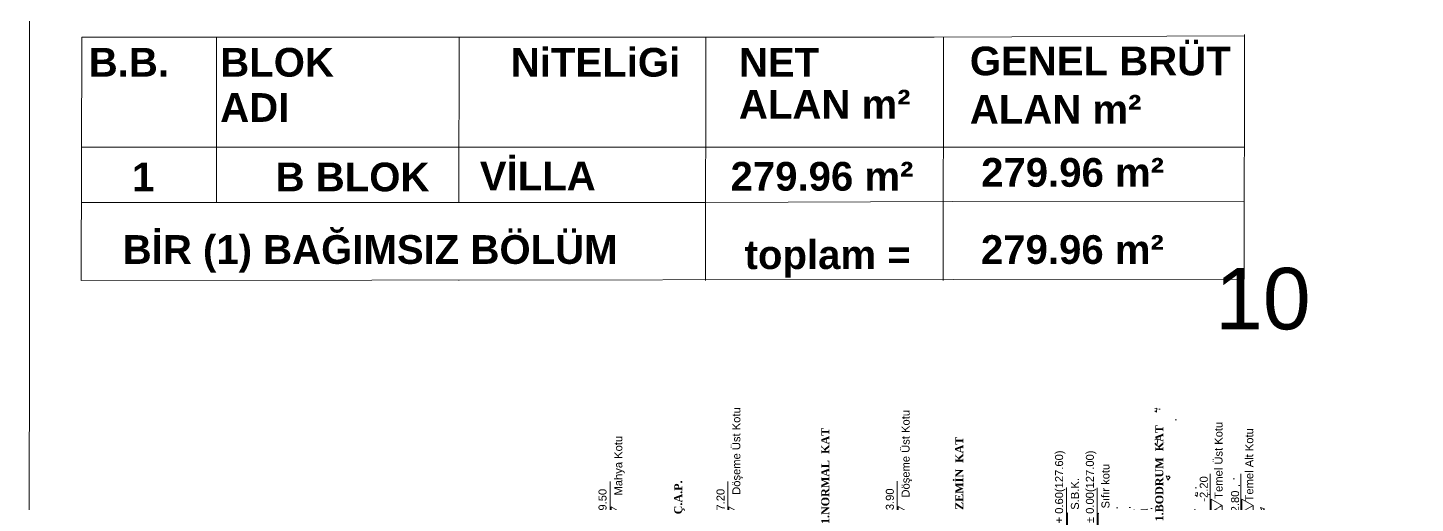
# Model space of a CAD drawing. Header units: millimetres. Extents: x 14753 to 45183, y 5640 to 19518.
# Drawn here: x 15744 to 16420, y 6793 to 7024 of the extents above; entities that cross this region are included whole.
import ezdxf

# ---------------------------------------------------------------- set-up
doc = ezdxf.new("R2010")
doc.units = ezdxf.units.MM
for name, color, linetype, lineweight in [('CERCEVE', 66, 'Continuous', 0), ('k ic olcu', 254, 'Continuous', 18), ('k tarama', 252, 'Continuous', 9), ('PARSEL_NO', 1, 'Continuous', 0), ('YAZI', 1, 'Continuous', 0)]:
    doc.layers.add(name, color=color, linetype=linetype, lineweight=lineweight)
doc.layers.add('YAzı', color=7, linetype='Continuous')
doc.styles.add('PAFTA', font='arialbd.ttf')
doc.styles.get("Standard").update_dxf_attribs({"font": 'arial.ttf'})

# ---------------------------------------------------------------- blocks, each defined once
blk = doc.blocks.new('kot1')
for p, q in [((578801, 90015.5), (578761, 90015.5)), ((578788.5, 90039.1), (578863, 90039.1))]:
    blk.add_line(p, q)
blk.add_lwpolyline([(578813.5, 90037.1), (578788.5, 90037.1), (578801, 90015.5)], close=True)
blk = doc.blocks.new('KOT11')
at = {"layer": 'YAZI'}
for p in [(-188397.4, 4462717.3), (-188397.5, 4462487.4), (-188396.8, 4462157.4), (-188408.9, 4461827.4), (-188409.5, 4461767.4), (-188382.3, 4461547.4), (-188382.3, 4461487.4)]:
    blk.add_blockref('kot1', p, dxfattribs=at)
for s, p in [('+ 9.50', (390390.1, 4552763.2, 574.2)), ('Mahya Kotu', (390438.3, 4552732.5, 574.2)), ('+ 7.20', (390390.2, 4552533.2, 574.2)), ('Döşeme Üst Kotu', (390439.6, 4552502.4, 574.2)), ('+ 3.90', (390390.9, 4552203.2, 574.2)), ('Döşeme Üst Kotu', (390434.3, 4552172.4, 574.2)), ('+ 0.60(127.60)', (390383.8, 4551873.2, 574.2)), ('S.B.K.', (390410.5, 4551842.4, 574.2)), ('± 0.00(127.00)', (390384.5, 4551813.2, 574.2)), ('Sıfır kotu', (390413, 4551782.8, 574.2)), ('-2.20', (390426.2, 4551591.2, 574.2)), ('Temel Üst Kotu', (390431.9, 4551562.4, 574.2)), ('-2.80', (390398.2, 4551530.2, 459.4)), ('Temel Alt Kotu', (390426.7, 4551502.5, 459.4))]:
    blk.add_text(s, height=15.6, dxfattribs=at).set_placement(p)
at = {"layer": 'YAZI', "char_height": 15.6, "width": 230.85, "attachment_point": 2}
for s, insert in [('{\\fTimes New Roman|b1|i0|c162|p18;Ç.A.P.}', (390434.6, 4552631.3, 0)), ('{\\fTimes New Roman|b1|i0|c162|p18;1.NORMAL  KAT}', (390476.4, 4552344.6, 0)), ('{\\fTimes New Roman|b1|i0|c162|p18;ZEMİN  KAT}', (390481.6, 4552083.5, 0)), ('{\\fTimes New Roman|b1|i0|c162|p18;1.BODRUM  KAT}', (390481.6, 4551693.4, 0))]:
    blk.add_mtext(s, dxfattribs=dict(at, insert=insert))
blk = doc.blocks.new('a blok a-a kesit')
at = {"layer": 'k tarama'}
h = blk.add_hatch(dxfattribs=at)
h.set_pattern_fill('AR-CONC', color=256, scale=0.5)
h.paths.add_polyline_path([(390418, 4551782.1), (390268, 4551782.1), (390268, 4551590.9), (390343, 4551590.9), (390343, 4551474.9), (389283, 4551474.9), (389283, 4551590.9), (389358, 4551590.9), (389358, 4551736.9), (389183, 4551736.9), (389183, 4551374.9), (390418, 4551374.9)])
h.paths.add_polyline_path([(388999.1, 4551662.7), (389238.9, 4551662.7), (389238.9, 4551704.4), (388999.1, 4551704.4)])
h.paths.add_polyline_path([(389160.4, 4551525.8), (389230.3, 4551525.8), (389230.3, 4551555.6), (389160.4, 4551555.6)])
h.paths.add_polyline_path([(389009.1, 4551497), (389201.6, 4551497), (389201.6, 4551527.5), (389009.1, 4551527.5)])
h.paths.add_polyline_path([(389160.4, 4551585.8), (389230.3, 4551585.8), (389230.3, 4551615.6), (389160.4, 4551615.6)])
h.paths.add_polyline_path([(389013.9, 4551555.9), (389211.7, 4551555.9), (389211.7, 4551592.6), (389013.9, 4551592.6)])
h.paths.add_polyline_path([(390377.4, 4551652.7), (390617.2, 4551652.7), (390617.2, 4551694.4), (390377.4, 4551694.4)])
h.paths.add_polyline_path([(390406.2, 4551525.8), (390476.1, 4551525.8), (390476.1, 4551555.6), (390406.2, 4551555.6)])
h.paths.add_polyline_path([(390406.2, 4551585.8), (390476.1, 4551585.8), (390476.1, 4551615.6), (390406.2, 4551615.6)])
at = {"layer": 'k ic olcu'}
blk.add_blockref('KOT11', (0, 0), dxfattribs=at)
blk = doc.blocks.new('vaziyet1')
at = {"layer": 'k ic olcu', "rotation": 90}
blk.add_blockref('a blok a-a kesit', (4910148, 4151058), dxfattribs=at)
at = {"layer": 'PARSEL_NO'}
blk.add_text('10', height=120, dxfattribs=at).set_placement((358571, 4541820.4))

msp = doc.modelspace()

# ---------------------------------------------------------------- linework, layer by layer
at = {"layer": 'CERCEVE', "linetype": 'Continuous'}
for p, q in [((15770.2, 7019.93), (15770, 6901.22)), ((15770.2, 7019.93), (15848.38, 7019.93)), ((15835.96, 7019.93), (15835.83, 6939.22)), ((15848.38, 7019.93), (16185.64, 7019.93)), ((15954.18, 7019.93), (15954.04, 6939.22)), ((16074.33, 7019.93), (16074.12, 6901.22)), ((16185.64, 7019.93), (16336.85, 7020.58)), ((16190.18, 7019.93), (16189.97, 6901.22)), ((16190.18, 7019.93), (16189.97, 6901.22)), ((16336.85, 7021.23), (16336.65, 6901.87)), ((15770.2, 6966.3), (16336.85, 6966.3)), ((15770.2, 6939.22), (16074.33, 6939.22)), ((16074.33, 6939.22), (16194.72, 6939.71)), ((16194.72, 6939.71), (16336.85, 6939.87)), ((15769.98, 6901.22), (16336.64, 6901.87)), ((15769.98, 6901.22), (16336.65, 6901.87)), ((15953.96, 6901.4), (15953.96, 6901.22))]:
    msp.add_line(p, q, dxfattribs=at)
at = {"layer": 'CERCEVE'}
msp.add_lwpolyline([(15743.89, 5690.51), (15746.34, 9480.51), (17949.39, 9480.51), (17946.94, 5690.51)], close=True, dxfattribs=at)

# ---------------------------------------------------------------- block references
at = {"layer": 'k ic olcu', "xscale": 0.25, "yscale": 0.25, "zscale": 0.25}
msp.add_blockref('vaziyet1', (-73320.24, -1128577.72), dxfattribs=at)

# ---------------------------------------------------------------- texts
at = {"layer": 'YAzı', "linetype": 'Continuous', "style": 'PAFTA'}
for s, p in [('B.B.', (15773.62, 7000.64)), ('BLOK', (15837.7, 7000.64)), ('NiTELiGi', (15979.3, 7000.64)), ('NET ', (16090.49, 7000.64)), ('GENEL BRÜT', (16203.01, 7001.29)), ('ADI', (15837.7, 6978.59)), ('ALAN m²', (16090.49, 6980.17)), ('ALAN m²', (16203.01, 6977.67)), ('1', (15794.7, 6944.7)), ('B BLOK', (15864.7, 6944.7)), ('VİLLA', (15964.2, 6945.21)), ('279.96 m²', (16086.39, 6945.03)), ('279.96 m²', (16208.52, 6946.92)), ('BİR (1) BAĞIMSIZ BÖLÜM', (15790.17, 6909.32, 16340)), ('toplam =', (16093.24, 6906.8)), ('279.96 m²', (16208.43, 6909.3))]:
    msp.add_text(s, height=14, dxfattribs=at).set_placement(p)

doc.saveas('drawing.dxf')
